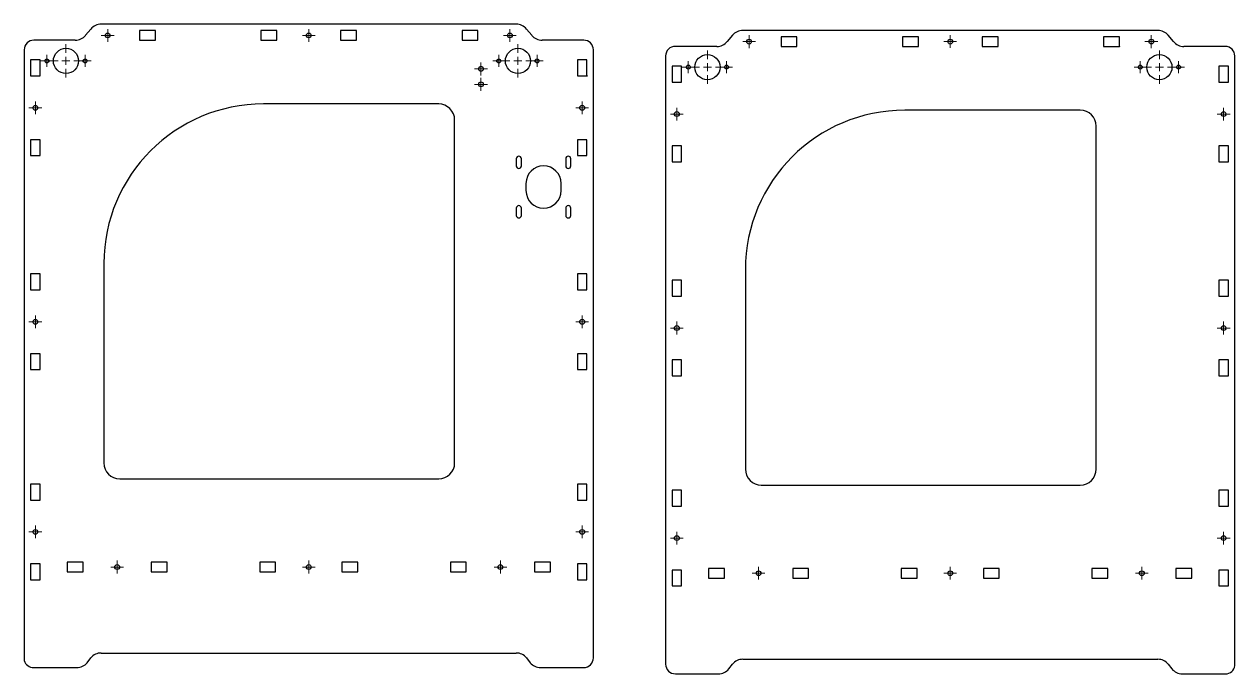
# Model space of a CAD drawing. Header units: millimetres. Extents: x 41 to 807, y -408 to 798.
# Drawn here: x 45 to 804, y -26 to 381 of the extents above; entities that cross this region are included whole.
import ezdxf

# ---------------------------------------------------------------- set-up
doc = ezdxf.new("R2010")
doc.units = ezdxf.units.MM

# ---------------------------------------------------------------- blocks, each defined once
blk = doc.blocks.new('SW_CENTERMARKSYMBOL_37')
at = {"color": 0, "linetype": 'Continuous', "lineweight": 18}
for p, q in [((-2.5, 0), (-4.05, 0)), ((0, 0), (-2.5, 0)), ((0, 2.5), (0, 4.05)), ((0, 0), (0, 2.5)), ((0, 0), (0, -2.5)), ((0, 0), (2.5, 0)), ((2.5, 0), (4.05, 0)), ((0, -2.5), (0, -4.05))]:
    blk.add_line(p, q, dxfattribs=at)
blk = doc.blocks.new('SW_CENTERMARKSYMBOL_38')
at = {"color": 0, "linetype": 'Continuous', "lineweight": 18}
for p, q in [((-2.5, 0), (-4.05, 0)), ((0, 0), (-2.5, 0)), ((0, 2.5), (0, 4.05)), ((0, 0), (0, 2.5)), ((0, 0), (0, -2.5)), ((0, 0), (2.5, 0)), ((2.5, 0), (4.05, 0)), ((0, -2.5), (0, -4.05))]:
    blk.add_line(p, q, dxfattribs=at)
blk = doc.blocks.new('SW_CENTERMARKSYMBOL_39')
at = {"color": 0, "linetype": 'Continuous', "lineweight": 18}
for p, q in [((0, 5), (0, 10.4)), ((-5, 0), (-10.4, 0)), ((0, 0), (-2.5, 0)), ((0, 0), (0, 2.5)), ((0, 0), (0, -2.5)), ((0, 0), (2.5, 0)), ((5, 0), (10.4, 0)), ((0, -5), (0, -10.4))]:
    blk.add_line(p, q, dxfattribs=at)
blk = doc.blocks.new('SW_CENTERMARKSYMBOL_40')
at = {"color": 0, "linetype": 'Continuous', "lineweight": 18}
for p, q in [((0, 5), (0, 10.4)), ((-5, 0), (-10.4, 0)), ((0, 0), (-2.5, 0)), ((0, 0), (0, 2.5)), ((0, 0), (0, -2.5)), ((0, 0), (2.5, 0)), ((5, 0), (10.4, 0)), ((0, -5), (0, -10.4))]:
    blk.add_line(p, q, dxfattribs=at)
blk = doc.blocks.new('SW_CENTERMARKSYMBOL_41')
at = {"color": 0, "linetype": 'Continuous', "lineweight": 18}
for p, q in [((-2.5, 0), (-4, 0)), ((0, 0), (-2.5, 0)), ((0, 2.5), (0, 4)), ((0, 0), (0, 2.5)), ((0, 0), (0, -2.5)), ((0, 0), (2.5, 0)), ((2.5, 0), (4, 0)), ((0, -2.5), (0, -4))]:
    blk.add_line(p, q, dxfattribs=at)
blk = doc.blocks.new('SW_CENTERMARKSYMBOL_42')
at = {"color": 0, "linetype": 'Continuous', "lineweight": 18}
for p, q in [((-2.5, 0), (-4, 0)), ((0, 0), (-2.5, 0)), ((0, 2.5), (0, 4)), ((0, 0), (0, 2.5)), ((0, 0), (0, -2.5)), ((0, 0), (2.5, 0)), ((2.5, 0), (4, 0)), ((0, -2.5), (0, -4))]:
    blk.add_line(p, q, dxfattribs=at)
blk = doc.blocks.new('SW_CENTERMARKSYMBOL_43')
at = {"color": 0, "linetype": 'Continuous', "lineweight": 18}
for p, q in [((-2.5, 0), (-4, 0)), ((0, 0), (-2.5, 0)), ((0, 2.5), (0, 4)), ((0, 0), (0, 2.5)), ((0, 0), (0, -2.5)), ((0, 0), (2.5, 0)), ((2.5, 0), (4, 0)), ((0, -2.5), (0, -4))]:
    blk.add_line(p, q, dxfattribs=at)
blk = doc.blocks.new('SW_CENTERMARKSYMBOL_44')
at = {"color": 0, "linetype": 'Continuous', "lineweight": 18}
for p, q in [((-2.5, 0), (-4, 0)), ((0, 0), (-2.5, 0)), ((0, 2.5), (0, 4)), ((0, 0), (0, 2.5)), ((0, 0), (0, -2.5)), ((0, 0), (2.5, 0)), ((2.5, 0), (4, 0)), ((0, -2.5), (0, -4))]:
    blk.add_line(p, q, dxfattribs=at)
blk = doc.blocks.new('SW_CENTERMARKSYMBOL_45')
at = {"color": 0, "linetype": 'Continuous', "lineweight": 18}
for p, q in [((-2.5, 0), (-4, 0)), ((0, 0), (-2.5, 0)), ((0, 2.5), (0, 4)), ((0, 0), (0, 2.5)), ((0, 0), (0, -2.5)), ((0, 0), (2.5, 0)), ((2.5, 0), (4, 0)), ((0, -2.5), (0, -4))]:
    blk.add_line(p, q, dxfattribs=at)
blk = doc.blocks.new('SW_CENTERMARKSYMBOL_46')
at = {"color": 0, "linetype": 'Continuous', "lineweight": 18}
for p, q in [((-2.5, 0), (-4, 0)), ((0, 0), (-2.5, 0)), ((0, 2.5), (0, 4)), ((0, 0), (0, 2.5)), ((0, 0), (0, -2.5)), ((0, 0), (2.5, 0)), ((2.5, 0), (4, 0)), ((0, -2.5), (0, -4))]:
    blk.add_line(p, q, dxfattribs=at)
blk = doc.blocks.new('SW_CENTERMARKSYMBOL_47')
at = {"color": 0, "linetype": 'Continuous', "lineweight": 18}
for p, q in [((-2.5, 0), (-4, 0)), ((0, 0), (-2.5, 0)), ((0, 2.5), (0, 4)), ((0, 0), (0, 2.5)), ((0, 0), (0, -2.5)), ((0, 0), (2.5, 0)), ((2.5, 0), (4, 0)), ((0, -2.5), (0, -4))]:
    blk.add_line(p, q, dxfattribs=at)
blk = doc.blocks.new('SW_CENTERMARKSYMBOL_48')
at = {"color": 0, "linetype": 'Continuous', "lineweight": 18}
for p, q in [((-2.5, 0), (-4, 0)), ((0, 0), (-2.5, 0)), ((0, 2.5), (0, 4)), ((0, 0), (0, 2.5)), ((0, 0), (0, -2.5)), ((0, 0), (2.5, 0)), ((2.5, 0), (4, 0)), ((0, -2.5), (0, -4))]:
    blk.add_line(p, q, dxfattribs=at)
blk = doc.blocks.new('SW_CENTERMARKSYMBOL_49')
at = {"color": 0, "linetype": 'Continuous', "lineweight": 18}
for p, q in [((-2.5, 0), (-4, 0)), ((0, 0), (-2.5, 0)), ((0, 2.5), (0, 4)), ((0, 0), (0, 2.5)), ((0, 0), (0, -2.5)), ((0, 0), (2.5, 0)), ((2.5, 0), (4, 0)), ((0, -2.5), (0, -4))]:
    blk.add_line(p, q, dxfattribs=at)
blk = doc.blocks.new('SW_CENTERMARKSYMBOL_50')
at = {"color": 0, "linetype": 'Continuous', "lineweight": 18}
for p, q in [((-2.5, 0), (-4, 0)), ((0, 0), (-2.5, 0)), ((0, 2.5), (0, 4)), ((0, 0), (0, 2.5)), ((0, 0), (0, -2.5)), ((0, 0), (2.5, 0)), ((2.5, 0), (4, 0)), ((0, -2.5), (0, -4))]:
    blk.add_line(p, q, dxfattribs=at)
blk = doc.blocks.new('SW_CENTERMARKSYMBOL_51')
at = {"color": 0, "linetype": 'Continuous', "lineweight": 18}
for p, q in [((-2.5, 0), (-4, 0)), ((0, 0), (-2.5, 0)), ((0, 2.5), (0, 4)), ((0, 0), (0, 2.5)), ((0, 0), (0, -2.5)), ((0, 0), (2.5, 0)), ((2.5, 0), (4, 0)), ((0, -2.5), (0, -4))]:
    blk.add_line(p, q, dxfattribs=at)
blk = doc.blocks.new('SW_CENTERMARKSYMBOL_52')
at = {"color": 0, "linetype": 'Continuous', "lineweight": 18}
for p, q in [((-2.5, 0), (-4, 0)), ((0, 0), (-2.5, 0)), ((0, 2.5), (0, 4)), ((0, 0), (0, 2.5)), ((0, 0), (0, -2.5)), ((0, 0), (2.5, 0)), ((2.5, 0), (4, 0)), ((0, -2.5), (0, -4))]:
    blk.add_line(p, q, dxfattribs=at)
blk = doc.blocks.new('SW_CENTERMARKSYMBOL_53')
at = {"color": 0, "linetype": 'Continuous', "lineweight": 18}
for p, q in [((-2.5, 0), (-3.75, 0)), ((0, 0), (-2.5, 0)), ((0, 2.5), (0, 3.75)), ((0, 0), (0, 2.5)), ((0, 0), (0, -2.5)), ((0, 0), (2.5, 0)), ((2.5, 0), (3.75, 0)), ((0, -2.5), (0, -3.75))]:
    blk.add_line(p, q, dxfattribs=at)
blk = doc.blocks.new('SW_CENTERMARKSYMBOL_54')
at = {"color": 0, "linetype": 'Continuous', "lineweight": 18}
for p, q in [((-2.5, 0), (-3.75, 0)), ((0, 0), (-2.5, 0)), ((0, 2.5), (0, 3.75)), ((0, 0), (0, 2.5)), ((0, 0), (0, -2.5)), ((0, 0), (2.5, 0)), ((2.5, 0), (3.75, 0)), ((0, -2.5), (0, -3.75))]:
    blk.add_line(p, q, dxfattribs=at)
blk = doc.blocks.new('SW_CENTERMARKSYMBOL_55')
at = {"color": 0, "linetype": 'Continuous', "lineweight": 18}
for p, q in [((-2.5, 0), (-3.75, 0)), ((0, 0), (-2.5, 0)), ((0, 2.5), (0, 3.75)), ((0, 0), (0, 2.5)), ((0, 0), (0, -2.5)), ((0, 0), (2.5, 0)), ((2.5, 0), (3.75, 0)), ((0, -2.5), (0, -3.75))]:
    blk.add_line(p, q, dxfattribs=at)
blk = doc.blocks.new('SW_CENTERMARKSYMBOL_56')
at = {"color": 0, "linetype": 'Continuous', "lineweight": 18}
for p, q in [((-2.5, 0), (-3.75, 0)), ((0, 0), (-2.5, 0)), ((0, 2.5), (0, 3.75)), ((0, 0), (0, 2.5)), ((0, 0), (0, -2.5)), ((0, 0), (2.5, 0)), ((2.5, 0), (3.75, 0)), ((0, -2.5), (0, -3.75))]:
    blk.add_line(p, q, dxfattribs=at)
blk = doc.blocks.new('SW_CENTERMARKSYMBOL_57')
at = {"color": 0, "linetype": 'Continuous', "lineweight": 18}
for p, q in [((-2.5, 0), (-4, 0)), ((0, 0), (-2.5, 0)), ((0, 2.5), (0, 4)), ((0, 0), (0, 2.5)), ((0, 0), (0, -2.5)), ((0, 0), (2.5, 0)), ((2.5, 0), (4, 0)), ((0, -2.5), (0, -4))]:
    blk.add_line(p, q, dxfattribs=at)
blk = doc.blocks.new('SW_CENTERMARKSYMBOL_58')
at = {"color": 0, "linetype": 'Continuous', "lineweight": 18}
for p, q in [((-2.5, 0), (-4, 0)), ((0, 0), (-2.5, 0)), ((0, 2.5), (0, 4)), ((0, 0), (0, 2.5)), ((0, 0), (0, -2.5)), ((0, 0), (2.5, 0)), ((2.5, 0), (4, 0)), ((0, -2.5), (0, -4))]:
    blk.add_line(p, q, dxfattribs=at)
blk = doc.blocks.new('SW_CENTERMARKSYMBOL_59')
at = {"color": 0, "linetype": 'Continuous', "lineweight": 18}
for p, q in [((-2.5, 0), (-4, 0)), ((0, 0), (-2.5, 0)), ((0, 2.5), (0, 4)), ((0, 0), (0, 2.5)), ((0, 0), (0, -2.5)), ((0, 0), (2.5, 0)), ((2.5, 0), (4, 0)), ((0, -2.5), (0, -4))]:
    blk.add_line(p, q, dxfattribs=at)
blk = doc.blocks.new('SW_CENTERMARKSYMBOL_60')
at = {"color": 0, "linetype": 'Continuous', "lineweight": 18}
for p, q in [((-2.5, 0), (-4, 0)), ((0, 0), (-2.5, 0)), ((0, 2.5), (0, 4)), ((0, 0), (0, 2.5)), ((0, 0), (0, -2.5)), ((0, 0), (2.5, 0)), ((2.5, 0), (4, 0)), ((0, -2.5), (0, -4))]:
    blk.add_line(p, q, dxfattribs=at)
blk = doc.blocks.new('SW_CENTERMARKSYMBOL_61')
at = {"color": 0, "linetype": 'Continuous', "lineweight": 18}
for p, q in [((-2.5, 0), (-4, 0)), ((0, 0), (-2.5, 0)), ((0, 2.5), (0, 4)), ((0, 0), (0, 2.5)), ((0, 0), (0, -2.5)), ((0, 0), (2.5, 0)), ((2.5, 0), (4, 0)), ((0, -2.5), (0, -4))]:
    blk.add_line(p, q, dxfattribs=at)
blk = doc.blocks.new('SW_CENTERMARKSYMBOL_62')
at = {"color": 0, "linetype": 'Continuous', "lineweight": 18}
for p, q in [((-2.5, 0), (-4, 0)), ((0, 0), (-2.5, 0)), ((0, 2.5), (0, 4)), ((0, 0), (0, 2.5)), ((0, 0), (0, -2.5)), ((0, 0), (2.5, 0)), ((2.5, 0), (4, 0)), ((0, -2.5), (0, -4))]:
    blk.add_line(p, q, dxfattribs=at)
blk = doc.blocks.new('SW_CENTERMARKSYMBOL_63')
at = {"color": 0, "linetype": 'Continuous', "lineweight": 18}
for p, q in [((-2.5, 0), (-4, 0)), ((0, 0), (-2.5, 0)), ((0, 2.5), (0, 4)), ((0, 0), (0, 2.5)), ((0, 0), (0, -2.5)), ((0, 0), (2.5, 0)), ((2.5, 0), (4, 0)), ((0, -2.5), (0, -4))]:
    blk.add_line(p, q, dxfattribs=at)
blk = doc.blocks.new('SW_CENTERMARKSYMBOL_64')
at = {"color": 0, "linetype": 'Continuous', "lineweight": 18}
for p, q in [((0, 5), (0, 10.4)), ((-5, 0), (-10.4, 0)), ((0, 0), (-2.5, 0)), ((0, 0), (0, 2.5)), ((0, 0), (0, -2.5)), ((0, 0), (2.5, 0)), ((5, 0), (10.4, 0)), ((0, -5), (0, -10.4))]:
    blk.add_line(p, q, dxfattribs=at)
blk = doc.blocks.new('SW_CENTERMARKSYMBOL_65')
at = {"color": 0, "linetype": 'Continuous', "lineweight": 18}
for p, q in [((-2.5, 0), (-4, 0)), ((0, 0), (-2.5, 0)), ((0, 2.5), (0, 4)), ((0, 0), (0, 2.5)), ((0, 0), (0, -2.5)), ((0, 0), (2.5, 0)), ((2.5, 0), (4, 0)), ((0, -2.5), (0, -4))]:
    blk.add_line(p, q, dxfattribs=at)
blk = doc.blocks.new('SW_CENTERMARKSYMBOL_66')
at = {"color": 0, "linetype": 'Continuous', "lineweight": 18}
for p, q in [((-2.5, 0), (-4, 0)), ((0, 0), (-2.5, 0)), ((0, 2.5), (0, 4)), ((0, 0), (0, 2.5)), ((0, 0), (0, -2.5)), ((0, 0), (2.5, 0)), ((2.5, 0), (4, 0)), ((0, -2.5), (0, -4))]:
    blk.add_line(p, q, dxfattribs=at)
blk = doc.blocks.new('SW_CENTERMARKSYMBOL_67')
at = {"color": 0, "linetype": 'Continuous', "lineweight": 18}
for p, q in [((-2.5, 0), (-4, 0)), ((0, 0), (-2.5, 0)), ((0, 2.5), (0, 4)), ((0, 0), (0, 2.5)), ((0, 0), (0, -2.5)), ((0, 0), (2.5, 0)), ((2.5, 0), (4, 0)), ((0, -2.5), (0, -4))]:
    blk.add_line(p, q, dxfattribs=at)
blk = doc.blocks.new('SW_CENTERMARKSYMBOL_68')
at = {"color": 0, "linetype": 'Continuous', "lineweight": 18}
for p, q in [((-2.5, 0), (-4, 0)), ((0, 0), (-2.5, 0)), ((0, 2.5), (0, 4)), ((0, 0), (0, 2.5)), ((0, 0), (0, -2.5)), ((0, 0), (2.5, 0)), ((2.5, 0), (4, 0)), ((0, -2.5), (0, -4))]:
    blk.add_line(p, q, dxfattribs=at)
blk = doc.blocks.new('SW_CENTERMARKSYMBOL_69')
at = {"color": 0, "linetype": 'Continuous', "lineweight": 18}
for p, q in [((-2.5, 0), (-4, 0)), ((0, 0), (-2.5, 0)), ((0, 2.5), (0, 4)), ((0, 0), (0, 2.5)), ((0, 0), (0, -2.5)), ((0, 0), (2.5, 0)), ((2.5, 0), (4, 0)), ((0, -2.5), (0, -4))]:
    blk.add_line(p, q, dxfattribs=at)
blk = doc.blocks.new('SW_CENTERMARKSYMBOL_70')
at = {"color": 0, "linetype": 'Continuous', "lineweight": 18}
for p, q in [((0, 5), (0, 10.4)), ((-5, 0), (-10.4, 0)), ((0, 0), (-2.5, 0)), ((0, 0), (0, 2.5)), ((0, 0), (0, -2.5)), ((0, 0), (2.5, 0)), ((5, 0), (10.4, 0)), ((0, -5), (0, -10.4))]:
    blk.add_line(p, q, dxfattribs=at)
blk = doc.blocks.new('SW_CENTERMARKSYMBOL_71')
at = {"color": 0, "linetype": 'Continuous', "lineweight": 18}
for p, q in [((-2.5, 0), (-3.75, 0)), ((0, 0), (-2.5, 0)), ((0, 2.5), (0, 3.75)), ((0, 0), (0, 2.5)), ((0, 0), (0, -2.5)), ((0, 0), (2.5, 0)), ((2.5, 0), (3.75, 0)), ((0, -2.5), (0, -3.75))]:
    blk.add_line(p, q, dxfattribs=at)
blk = doc.blocks.new('SW_CENTERMARKSYMBOL_72')
at = {"color": 0, "linetype": 'Continuous', "lineweight": 18}
for p, q in [((-2.5, 0), (-3.75, 0)), ((0, 0), (-2.5, 0)), ((0, 2.5), (0, 3.75)), ((0, 0), (0, 2.5)), ((0, 0), (0, -2.5)), ((0, 0), (2.5, 0)), ((2.5, 0), (3.75, 0)), ((0, -2.5), (0, -3.75))]:
    blk.add_line(p, q, dxfattribs=at)
blk = doc.blocks.new('SW_CENTERMARKSYMBOL_73')
at = {"color": 0, "linetype": 'Continuous', "lineweight": 18}
for p, q in [((-2.5, 0), (-3.75, 0)), ((0, 0), (-2.5, 0)), ((0, 2.5), (0, 3.75)), ((0, 0), (0, 2.5)), ((0, 0), (0, -2.5)), ((0, 0), (2.5, 0)), ((2.5, 0), (3.75, 0)), ((0, -2.5), (0, -3.75))]:
    blk.add_line(p, q, dxfattribs=at)
blk = doc.blocks.new('SW_CENTERMARKSYMBOL_74')
at = {"color": 0, "linetype": 'Continuous', "lineweight": 18}
for p, q in [((-2.5, 0), (-3.75, 0)), ((0, 0), (-2.5, 0)), ((0, 2.5), (0, 3.75)), ((0, 0), (0, 2.5)), ((0, 0), (0, -2.5)), ((0, 0), (2.5, 0)), ((2.5, 0), (3.75, 0)), ((0, -2.5), (0, -3.75))]:
    blk.add_line(p, q, dxfattribs=at)

msp = doc.modelspace()

# ---------------------------------------------------------------- linework, layer by layer
at = {"color": 7, "linetype": 'Continuous', "lineweight": 25}
for p, q in [((353.61, 381.43), (93.32, 381.43)), ((86.81, 378.4), (83.51, 374.47)), ((127.38, 377.43), (117.38, 377.43)), ((117.38, 377.43), (117.38, 371.43)), ((127.38, 371.43), (127.38, 377.43)), ((193.53, 377.43), (193.53, 371.43)), ((203.53, 377.43), (193.53, 377.43)), ((203.53, 371.43), (203.53, 377.43)), ((243.51, 377.43), (243.51, 371.43)), ((253.51, 377.43), (243.51, 377.43)), ((253.51, 371.43), (253.51, 377.43)), ((319.66, 377.43), (319.66, 371.43)), ((329.66, 377.43), (319.66, 377.43)), ((329.66, 371.43), (329.66, 377.43)), ((363.42, 374.47), (360.12, 378.4)), ((489.3, 374.48), (486, 370.56)), ((756.1, 377.52), (495.81, 377.52)), ((519.72, 373.52), (519.72, 367.52)), ((529.72, 373.52), (519.72, 373.52)), ((529.72, 367.52), (529.72, 373.52)), ((595.87, 373.52), (595.87, 367.52)), ((605.87, 373.52), (595.87, 373.52)), ((605.87, 367.52), (605.87, 373.52)), ((655.85, 373.52), (645.85, 373.52)), ((645.85, 373.52), (645.85, 367.52)), ((655.85, 367.52), (655.85, 373.52)), ((731.97, 373.52), (722, 373.52)), ((722, 373.52), (722, 367.52)), ((732, 373.5), (731.97, 373.52)), ((732, 367.32), (732, 373.5)), ((765.91, 370.56), (762.61, 374.48)), ((45.02, 365.43), (45.02, -17.5)), ((77, 371.43), (51.02, 371.43)), ((117.38, 371.43), (127.38, 371.43)), ((193.53, 371.43), (203.53, 371.43)), ((243.51, 371.43), (253.51, 371.43)), ((319.66, 371.43), (329.66, 371.43)), ((395.97, 371.43), (369.93, 371.43)), ((402.02, -15.87), (402.02, 365.44)), ((479.49, 367.52), (453.45, 367.52)), ((519.72, 367.52), (529.72, 367.52)), ((595.87, 367.52), (605.87, 367.52)), ((645.85, 367.52), (655.85, 367.52)), ((722, 367.52), (731.97, 367.52)), ((731.97, 367.52), (732, 367.32)), ((798.45, 367.52), (772.42, 367.52)), ((55.02, 359.03), (49.02, 359.03)), ((49.02, 359.03), (49.02, 349.03)), ((55.02, 349.03), (55.02, 359.03)), ((398.02, 359.03), (392.02, 359.03)), ((392.02, 359.03), (392.02, 349.03)), ((398.02, 349.11), (398.02, 359.03)), ((447.36, 361.53), (447.36, -19.78)), ((804.36, -20.69), (804.36, 361.53)), ((457.36, 355.12), (451.36, 355.12)), ((451.36, 355.12), (451.36, 345.12)), ((457.36, 345.12), (457.36, 355.12)), ((800.36, 355.12), (794.36, 355.12)), ((794.36, 355.12), (794.36, 345.12)), ((800.36, 345.12), (800.36, 355.12)), ((49.02, 349.03), (55.02, 349.03)), ((392.02, 349.03), (398.35, 349.03)), ((398.35, 349.03), (398.02, 349.11)), ((451.36, 345.12), (457.36, 345.12)), ((794.36, 345.12), (800.36, 345.12)), ((305.02, 331.43), (195.02, 331.43)), ((707.36, 327.52), (597.36, 327.52)), ((315.02, 106.43), (315.02, 321.43)), ((717.36, 102.52), (717.36, 317.52)), ((55.02, 309.03), (49.02, 309.03)), ((49.02, 309.03), (49.02, 299.03)), ((55.02, 299.03), (55.02, 309.03)), ((398.02, 309.03), (392.02, 309.03)), ((392.02, 309.03), (392.02, 299.03)), ((398.02, 299.03), (398.02, 309.03)), ((457.36, 305.12), (451.36, 305.12)), ((451.36, 305.12), (451.36, 295.12)), ((457.36, 295.12), (457.36, 305.12)), ((800.36, 305.12), (794.36, 305.12)), ((794.36, 305.12), (794.36, 295.12)), ((800.36, 295.12), (800.36, 305.12)), ((49.02, 299.03), (55.02, 299.03)), ((353.66, 297.1), (353.66, 292.6)), ((356.86, 292.6), (356.86, 297.1)), ((384.66, 297.1), (384.66, 292.6)), ((387.86, 292.6), (387.86, 297.1)), ((392.02, 299.03), (398.02, 299.03)), ((451.36, 295.12), (457.36, 295.12)), ((794.36, 295.12), (800.36, 295.12)), ((359.76, 281.6), (359.76, 277.1)), ((381.76, 277.1), (381.76, 281.6)), ((353.66, 266.1), (353.66, 261.6)), ((356.86, 261.6), (356.86, 266.1)), ((384.66, 266.1), (384.66, 261.6)), ((387.86, 261.6), (387.86, 266.1)), ((95.02, 231.43), (95.02, 106.43)), ((55.02, 224.87), (49.02, 224.87)), ((49.02, 224.87), (49.02, 214.87)), ((55.02, 214.87), (55.02, 224.87)), ((398.02, 224.87), (392.02, 224.87)), ((392.02, 224.87), (392.02, 214.87)), ((398.02, 214.87), (398.02, 224.87)), ((457.36, 220.96), (451.36, 220.96)), ((451.36, 220.96), (451.36, 210.96)), ((457.36, 210.96), (457.36, 220.96)), ((497.36, 227.52), (497.36, 102.52)), ((794.36, 220.96), (794.36, 210.96)), ((800.36, 220.96), (794.36, 220.96)), ((800.36, 210.96), (800.36, 220.96)), ((49.02, 214.87), (55.02, 214.87)), ((392.02, 214.87), (398.02, 214.87)), ((451.36, 210.96), (457.36, 210.96)), ((794.36, 210.96), (800.36, 210.96)), ((55.02, 174.87), (49.02, 174.87)), ((49.02, 174.87), (49.02, 164.87)), ((55.02, 164.87), (55.02, 174.87)), ((398.02, 174.87), (392.02, 174.87)), ((392.02, 174.87), (392.02, 164.87)), ((398.02, 164.87), (398.02, 174.87)), ((457.36, 170.96), (451.36, 170.96)), ((451.36, 170.96), (451.36, 160.96)), ((457.36, 160.96), (457.36, 170.96)), ((794.36, 170.96), (794.36, 160.96)), ((800.36, 170.96), (794.36, 170.96)), ((800.36, 160.96), (800.36, 170.96)), ((49.02, 164.87), (55.02, 164.87)), ((392.02, 164.87), (398.02, 164.87)), ((451.36, 160.96), (457.36, 160.96)), ((794.36, 160.96), (800.36, 160.96)), ((55.02, 93.14), (49.02, 93.14)), ((49.02, 93.14), (49.02, 83.14)), ((55.02, 83.14), (55.02, 93.14)), ((105.02, 96.43), (305.02, 96.43)), ((398.02, 93.14), (392.02, 93.14)), ((392.02, 93.14), (392.02, 83.14)), ((398.02, 83.14), (398.02, 93.14)), ((507.36, 92.52), (707.36, 92.52)), ((457.36, 89.23), (451.36, 89.23)), ((451.36, 89.23), (451.36, 79.23)), ((457.36, 79.23), (457.36, 89.23)), ((800.36, 89.23), (794.36, 89.23)), ((794.36, 89.23), (794.36, 79.23)), ((800.36, 79.23), (800.36, 89.23)), ((49.02, 83.14), (55.02, 83.14)), ((392.02, 83.14), (398.02, 83.14)), ((451.36, 79.23), (457.36, 79.23)), ((794.36, 79.23), (800.36, 79.23)), ((55.02, 43.15), (49.02, 43.15)), ((49.02, 43.15), (49.02, 33.15)), ((55.02, 33.15), (55.02, 43.15)), ((71.93, 44.13), (71.93, 38.13)), ((81.93, 44.13), (71.93, 44.13)), ((71.93, 38.13), (81.93, 38.13)), ((81.93, 38.13), (81.93, 44.13)), ((124.73, 44.13), (124.73, 38.13)), ((134.73, 44.13), (124.73, 44.13)), ((124.73, 38.13), (134.73, 38.13)), ((134.73, 38.13), (134.73, 44.13)), ((192.73, 44.13), (192.73, 38.13)), ((202.73, 44.13), (192.73, 44.13)), ((192.73, 38.13), (202.73, 38.13)), ((202.73, 38.13), (202.73, 44.13)), ((244.31, 44.13), (244.31, 38.13)), ((254.31, 44.13), (244.31, 44.13)), ((244.31, 38.13), (254.31, 38.13)), ((254.31, 38.13), (254.31, 44.13)), ((312.31, 44.13), (312.31, 38.13)), ((322.31, 44.13), (312.31, 44.13)), ((312.31, 38.13), (322.31, 38.13)), ((322.31, 38.13), (322.31, 44.13)), ((365.11, 44.13), (365.11, 38.13)), ((375.11, 44.13), (365.11, 44.13)), ((365.11, 38.13), (375.11, 38.13)), ((375.11, 38.13), (375.11, 44.13)), ((398.02, 43.15), (392.02, 43.15)), ((392.02, 43.15), (392.02, 33.15)), ((398.02, 33.15), (398.02, 43.15)), ((457.36, 39.24), (451.36, 39.24)), ((451.36, 39.24), (451.36, 29.24)), ((457.36, 29.24), (457.36, 39.24)), ((484.27, 40.22), (474.27, 40.22)), ((474.27, 40.22), (474.27, 34.22)), ((484.27, 34.22), (484.27, 40.22)), ((537.07, 40.22), (527.07, 40.22)), ((527.07, 40.22), (527.07, 34.22)), ((537.07, 34.22), (537.07, 40.22)), ((605.07, 40.22), (595.07, 40.22)), ((595.07, 40.22), (595.07, 34.22)), ((605.07, 34.22), (605.07, 40.22)), ((646.65, 40.22), (646.65, 34.22)), ((656.65, 40.22), (646.65, 40.22)), ((656.65, 34.22), (656.65, 40.22)), ((714.65, 40.22), (714.65, 34.22)), ((724.65, 40.22), (714.65, 40.22)), ((724.65, 34.22), (724.65, 40.22)), ((767.45, 40.22), (767.45, 34.22)), ((777.45, 40.22), (767.45, 40.22)), ((777.45, 34.22), (777.45, 40.22)), ((800.36, 39.24), (794.36, 39.24)), ((794.36, 39.24), (794.36, 29.24)), ((800.36, 29.24), (800.36, 39.24)), ((49.02, 33.15), (55.02, 33.15)), ((392.02, 33.15), (398.02, 33.15)), ((474.27, 34.22), (484.27, 34.22)), ((527.07, 34.22), (537.07, 34.22)), ((595.07, 34.22), (605.07, 34.22)), ((646.65, 34.22), (656.65, 34.22)), ((714.65, 34.22), (724.65, 34.22)), ((767.45, 34.22), (777.45, 34.22)), ((451.36, 29.24), (457.36, 29.24)), ((794.36, 29.24), (800.36, 29.24)), ((93.32, -12.77), (353.61, -12.77)), ((50.97, -21.87), (78, -21.87)), ((84.51, -18.83), (86.81, -15.81)), ((360.12, -15.81), (362.42, -18.83)), ((368.93, -21.87), (395.97, -21.87)), ((487, -22.74), (489.3, -19.72)), ((495.81, -16.69), (756.1, -16.69)), ((762.61, -19.72), (764.91, -22.74)), ((453.45, -25.78), (480.49, -25.78)), ((771.42, -25.78), (798.45, -25.78))]:
    msp.add_line(p, q, dxfattribs=at)
for centre, radius in [((97.38, 374.43), 1.5), ((223.52, 374.43), 1.5), ((349.66, 374.43), 1.5), ((71.22, 358.43), 7.9), ((354.72, 358.43), 7.9), ((499.72, 370.52), 1.5), ((625.86, 370.53), 1.5), ((752, 370.52), 1.5), ((59.22, 358.43), 1.25), ((83.22, 358.43), 1.25), ((342.72, 358.43), 1.25), ((366.72, 358.43), 1.25), ((473.56, 354.52), 7.9), ((757.06, 354.52), 7.9), ((331.52, 353.43), 1.55), ((461.56, 354.52), 1.25), ((485.56, 354.52), 1.25), ((745.06, 354.52), 1.25), ((769.06, 354.52), 1.25), ((331.52, 343.73), 1.55), ((52.02, 329.03), 1.5), ((395.02, 329.03), 1.5), ((454.36, 325.12), 1.5), ((797.36, 325.12), 1.5), ((52.02, 194.87), 1.5), ((395.02, 194.87), 1.5), ((454.36, 190.96), 1.5), ((797.36, 190.96), 1.5), ((52.02, 63.16), 1.5), ((395.02, 63.16), 1.5), ((454.36, 59.25), 1.5), ((797.36, 59.25), 1.5), ((103.33, 41.13), 1.5), ((223.52, 41.13), 1.5), ((343.71, 41.13), 1.5), ((505.67, 37.22), 1.5), ((625.86, 37.22), 1.5), ((746.05, 37.22), 1.5)]:
    msp.add_circle(centre, radius, dxfattribs=at)
for centre, radius, start, end in [((93.32, 372.93), 8.5, 90, 140), ((353.61, 372.93), 8.5, 40, 90), ((77, 379.93), 8.5, 270, 320), ((369.93, 379.93), 8.5, 219.99907, 270), ((495.81, 369.02), 8.5, 89.99761, 139.99628), ((756.1, 369.02), 8.5, 40, 90), ((51.02, 365.43), 6, 90, 180), ((396.02, 365.43), 6, 0.1052, 90.51845), ((453.36, 361.52), 6, 89.10603, 179.90549), ((479.49, 376.02), 8.5, 270, 320), ((772.42, 376.02), 8.5, 220.00372, 270.00239), ((798.36, 361.52), 6, 0.09452, 89.10619), ((195.02, 231.43), 100, 90, 180), ((305.02, 321.43), 10, 0, 90), ((597.36, 227.52), 100, 90, 180), ((707.36, 317.52), 10, 0, 90), ((355.26, 297.1), 1.6, 0, 180), ((386.26, 297.1), 1.6, 0, 180), ((355.26, 292.6), 1.6, 180, 0), ((370.76, 281.6), 11, 0, 180), ((386.26, 292.6), 1.6, 180, 0), ((370.76, 277.1), 11, 180, 0), ((355.26, 266.1), 1.6, 0, 180), ((386.26, 266.1), 1.6, 0, 180), ((355.26, 261.6), 1.6, 180, 0), ((386.26, 261.6), 1.6, 180, 0), ((105.02, 106.43), 10, 180, 270), ((305.02, 106.43), 10, 270, 0), ((507.36, 102.52), 10, 180, 270), ((707.36, 102.52), 10, 270, 0), ((93.32, -21.27), 8.5, 90, 140), ((353.61, -21.27), 8.5, 40, 90), ((50.79, -15.87), 6, 195.79351, 271.64486), ((78, -13.37), 8.5, 270, 320), ((368.93, -13.37), 8.5, 220, 270), ((396.02, -15.87), 6, 269.48164, 360), ((453.36, -19.78), 6, 179.99303, 270.89389), ((480.49, -17.28), 8.5, 270, 320), ((495.81, -25.19), 8.5, 90, 140), ((756.1, -25.19), 8.5, 40, 90), ((771.42, -17.28), 8.5, 220, 270), ((798.81, -20.23), 5.56, 266.27987, 355.24867)]:
    msp.add_arc(centre, radius, start, end, dxfattribs=at)

# ---------------------------------------------------------------- block references
at = {"color": 7, "linetype": 'Continuous', "lineweight": 18}
for name, p in [('SW_CENTERMARKSYMBOL_45', (97.38, 374.43)), ('SW_CENTERMARKSYMBOL_46', (223.52, 374.43)), ('SW_CENTERMARKSYMBOL_44', (349.66, 374.43)), ('SW_CENTERMARKSYMBOL_68', (499.72, 370.52)), ('SW_CENTERMARKSYMBOL_69', (625.86, 370.53)), ('SW_CENTERMARKSYMBOL_63', (752, 370.52)), ('SW_CENTERMARKSYMBOL_40', (71.22, 358.43)), ('SW_CENTERMARKSYMBOL_39', (354.72, 358.43)), ('SW_CENTERMARKSYMBOL_64', (473.56, 354.52)), ('SW_CENTERMARKSYMBOL_70', (757.06, 354.52)), ('SW_CENTERMARKSYMBOL_54', (59.22, 358.43)), ('SW_CENTERMARKSYMBOL_53', (83.22, 358.43)), ('SW_CENTERMARKSYMBOL_38', (331.52, 353.43)), ('SW_CENTERMARKSYMBOL_55', (342.72, 358.43)), ('SW_CENTERMARKSYMBOL_56', (366.72, 358.43)), ('SW_CENTERMARKSYMBOL_72', (461.56, 354.52)), ('SW_CENTERMARKSYMBOL_71', (485.56, 354.52)), ('SW_CENTERMARKSYMBOL_73', (745.06, 354.52)), ('SW_CENTERMARKSYMBOL_74', (769.06, 354.52)), ('SW_CENTERMARKSYMBOL_37', (331.52, 343.73)), ('SW_CENTERMARKSYMBOL_41', (52.02, 329.03)), ('SW_CENTERMARKSYMBOL_43', (395.02, 329.03)), ('SW_CENTERMARKSYMBOL_67', (454.36, 325.12)), ('SW_CENTERMARKSYMBOL_62', (797.36, 325.12)), ('SW_CENTERMARKSYMBOL_42', (52.02, 194.87)), ('SW_CENTERMARKSYMBOL_52', (395.02, 194.87)), ('SW_CENTERMARKSYMBOL_61', (454.36, 190.96)), ('SW_CENTERMARKSYMBOL_66', (797.36, 190.96)), ('SW_CENTERMARKSYMBOL_48', (52.02, 63.16)), ('SW_CENTERMARKSYMBOL_51', (395.02, 63.16)), ('SW_CENTERMARKSYMBOL_60', (454.36, 59.25)), ('SW_CENTERMARKSYMBOL_65', (797.36, 59.25)), ('SW_CENTERMARKSYMBOL_47', (103.33, 41.13)), ('SW_CENTERMARKSYMBOL_49', (223.52, 41.13)), ('SW_CENTERMARKSYMBOL_50', (343.71, 41.13)), ('SW_CENTERMARKSYMBOL_59', (505.67, 37.22)), ('SW_CENTERMARKSYMBOL_58', (625.86, 37.22)), ('SW_CENTERMARKSYMBOL_57', (746.05, 37.22))]:
    msp.add_blockref(name, p, dxfattribs=at)

doc.saveas('drawing.dxf')
